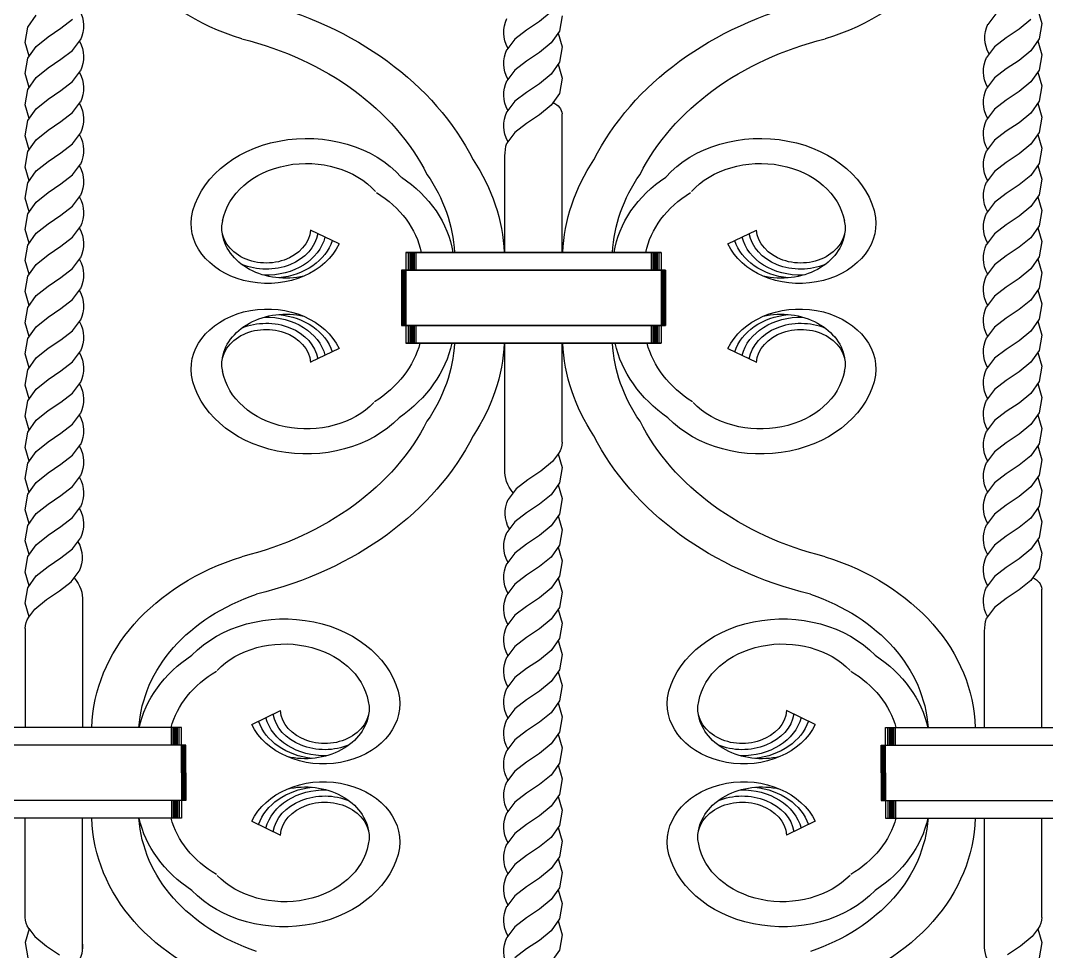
# Model space of a CAD drawing. Extents: x 12262 to 40734, y 30451 to 49613.
# Drawn here: x 29923 to 30308.4, y 44236.5 to 44586.1 of the extents above; entities that cross this region are included whole.
import ezdxf

# ---------------------------------------------------------------- set-up
doc = ezdxf.new("R2010")
doc.units = 0
doc.header["$LTSCALE"] = 0.85
doc.header["$MEASUREMENT"] = 0
doc.layers.get('0').update_dxf_attribs({"linetype": 'CONTINUOUS'})

# ---------------------------------------------------------------- blocks, each defined once
blk = doc.blocks.new('A$C2EF91AEA')
for p, q in [((985.09, 1272.76), (980.63, 1269.17)), ((1152.11, 1272.07), (1149.12, 1268.07)), ((1167.91, 1273.54), (1169.38, 1268.36)), ((788.45, 1267.05), (791.6, 1271.49)), ((800.92, 1266.62), (805.3, 1270)), ((980.63, 1269.17), (975.77, 1265.93)), ((989.19, 1271.29), (988.24, 1265.51)), ((1149.12, 1268.07), (1149.12, 1268.05)), ((1165.28, 1269.84), (1160.82, 1266.24)), ((1169.38, 1268.36), (1168.43, 1262.58)), ((787.5, 1261.27), (788.45, 1267.05)), ((796.06, 1263.39), (800.92, 1266.62)), ((975.77, 1265.93), (971.39, 1262.56)), ((988.24, 1265.51), (985.09, 1261.07)), ((987.72, 1264.76), (989.19, 1259.59)), ((1160.82, 1266.24), (1155.96, 1263)), ((788.97, 1256.09), (787.5, 1261.27)), ((791.6, 1259.79), (796.06, 1263.39)), ((805.3, 1258.3), (808.29, 1262.3)), ((808.29, 1262.3), (808.29, 1262.32)), ((971.39, 1262.56), (968.4, 1258.55)), ((985.09, 1261.07), (980.63, 1257.47)), ((1155.96, 1263), (1151.58, 1259.63)), ((1168.43, 1262.58), (1165.28, 1258.14)), ((1167.91, 1261.84), (1169.38, 1256.66)), ((788.45, 1255.35), (791.6, 1259.79)), ((800.92, 1254.93), (805.3, 1258.3)), ((968.4, 1258.55), (968.4, 1258.53)), ((980.63, 1257.47), (975.77, 1254.23)), ((989.19, 1259.59), (988.24, 1253.81)), ((1151.58, 1259.63), (1148.59, 1255.62)), ((1165.28, 1258.14), (1160.82, 1254.54)), ((1169.38, 1256.66), (1168.43, 1250.88)), ((787.5, 1249.57), (788.45, 1255.35)), ((796.06, 1251.69), (800.92, 1254.93)), ((975.77, 1254.23), (971.39, 1250.86)), ((988.24, 1253.81), (985.09, 1249.37)), ((987.72, 1253.06), (989.19, 1247.89)), ((1148.59, 1255.62), (1148.59, 1255.61)), ((1160.82, 1254.54), (1155.96, 1251.3)), ((788.97, 1244.39), (787.5, 1249.57)), ((791.6, 1248.09), (796.06, 1251.69)), ((805.3, 1246.6), (808.29, 1250.6)), ((808.29, 1250.6), (808.29, 1250.62)), ((971.39, 1250.86), (968.4, 1246.85)), ((985.09, 1249.37), (980.63, 1245.77)), ((1155.96, 1251.3), (1151.58, 1247.93)), ((1168.43, 1250.88), (1165.28, 1246.44)), ((1167.91, 1250.14), (1169.38, 1244.96)), ((788.45, 1243.65), (791.6, 1248.09)), ((800.92, 1243.23), (805.3, 1246.6)), ((968.4, 1246.85), (968.4, 1246.84)), ((980.63, 1245.77), (975.77, 1242.53)), ((989.19, 1247.89), (988.24, 1242.11)), ((1151.58, 1247.93), (1148.59, 1243.93)), ((1165.28, 1246.44), (1160.82, 1242.84)), ((1169.38, 1244.96), (1168.43, 1239.18)), ((787.5, 1237.87), (788.45, 1243.65)), ((796.06, 1239.99), (800.92, 1243.23)), ((975.77, 1242.53), (971.39, 1239.16)), ((988.24, 1242.11), (985.09, 1237.67)), ((1148.59, 1243.93), (1148.59, 1243.91)), ((1160.82, 1242.84), (1155.96, 1239.61)), ((788.97, 1232.69), (787.5, 1237.87)), ((791.6, 1236.39), (796.06, 1239.99)), ((805.3, 1234.9), (808.29, 1238.91)), ((808.29, 1238.91), (808.29, 1238.92)), ((971.39, 1239.16), (968.4, 1235.15)), ((985.09, 1237.67), (980.63, 1234.07)), ((1155.96, 1239.61), (1151.58, 1236.23)), ((1168.43, 1239.18), (1165.28, 1234.74)), ((1167.91, 1238.44), (1169.38, 1233.26)), ((788.45, 1231.95), (791.6, 1236.39)), ((800.92, 1231.53), (805.3, 1234.9)), ((968.4, 1235.15), (968.4, 1235.14)), ((980.63, 1234.07), (975.77, 1230.83)), ((989.18, 1182.36), (989.18, 1234.41)), ((1151.58, 1236.23), (1148.59, 1232.23)), ((1165.28, 1234.74), (1160.82, 1231.14)), ((787.5, 1226.17), (788.45, 1231.95)), ((796.06, 1228.29), (800.92, 1231.53)), ((975.77, 1230.83), (971.39, 1227.46)), ((1148.59, 1232.23), (1148.59, 1232.21)), ((1160.82, 1231.14), (1155.96, 1227.91)), ((1169.38, 1233.26), (1168.43, 1227.48)), ((788.97, 1220.99), (787.5, 1226.17)), ((791.6, 1224.69), (796.06, 1228.29)), ((805.3, 1223.2), (808.29, 1227.21)), ((808.29, 1227.21), (808.29, 1227.22)), ((971.39, 1227.46), (968.4, 1223.45)), ((1155.96, 1227.91), (1151.58, 1224.53)), ((1168.43, 1227.48), (1165.28, 1223.04)), ((1167.91, 1226.74), (1169.38, 1221.56)), ((788.45, 1220.25), (791.6, 1224.69)), ((800.92, 1219.83), (805.3, 1223.2)), ((968.4, 1223.45), (968.4, 1223.44)), ((1151.58, 1224.53), (1148.59, 1220.53)), ((1165.28, 1223.04), (1160.82, 1219.45)), ((787.5, 1214.47), (788.45, 1220.25)), ((796.06, 1216.59), (800.92, 1219.83)), ((967.7, 1182.36), (967.7, 1218.64)), ((1148.59, 1220.53), (1148.59, 1220.51)), ((1160.82, 1219.45), (1155.96, 1216.21)), ((1169.38, 1221.56), (1168.43, 1215.78)), ((788.97, 1209.3), (787.5, 1214.47)), ((791.6, 1212.99), (796.06, 1216.59)), ((805.3, 1211.5), (808.29, 1215.51)), ((808.29, 1215.51), (808.29, 1215.52)), ((1155.96, 1216.21), (1151.58, 1212.83)), ((1168.43, 1215.78), (1165.28, 1211.34)), ((1167.91, 1215.04), (1169.38, 1209.86)), ((788.45, 1208.55), (791.6, 1212.99)), ((800.92, 1208.13), (805.3, 1211.5)), ((1151.58, 1212.83), (1148.59, 1208.83)), ((1165.28, 1211.34), (1160.82, 1207.75)), ((787.5, 1202.77), (788.45, 1208.55)), ((796.06, 1204.89), (800.92, 1208.13)), ((1148.59, 1208.83), (1148.59, 1208.81)), ((1160.82, 1207.75), (1155.96, 1204.51)), ((1169.38, 1209.86), (1168.43, 1204.08)), ((788.97, 1197.6), (787.5, 1202.77)), ((791.6, 1201.29), (796.06, 1204.89)), ((805.3, 1199.8), (808.29, 1203.81)), ((808.29, 1203.81), (808.29, 1203.83)), ((1155.96, 1204.51), (1151.58, 1201.13)), ((1168.43, 1204.08), (1165.28, 1199.64)), ((1167.91, 1203.34), (1169.38, 1198.17)), ((788.45, 1196.85), (791.6, 1201.29)), ((800.92, 1196.43), (805.3, 1199.8)), ((1151.58, 1201.13), (1148.59, 1197.13)), ((1165.28, 1199.64), (1160.82, 1196.05)), ((787.5, 1191.07), (788.45, 1196.85)), ((796.06, 1193.19), (800.92, 1196.43)), ((1148.59, 1197.13), (1148.59, 1197.11)), ((1160.82, 1196.05), (1155.96, 1192.81)), ((1169.38, 1198.17), (1168.43, 1192.38)), ((788.97, 1185.9), (787.5, 1191.07)), ((791.6, 1189.6), (796.06, 1193.19)), ((805.3, 1188.11), (808.29, 1192.11)), ((808.29, 1192.11), (808.29, 1192.13)), ((1155.96, 1192.81), (1151.58, 1189.43)), ((1168.43, 1192.38), (1165.28, 1187.94)), ((1167.91, 1191.64), (1169.38, 1186.47)), ((788.45, 1185.15), (791.6, 1189.6)), ((800.92, 1184.73), (805.3, 1188.11)), ((905.4, 1185.59), (894.68, 1190.8)), ((1051.48, 1185.59), (1062.2, 1190.8)), ((1151.58, 1189.43), (1148.59, 1185.43)), ((1165.28, 1187.94), (1160.82, 1184.35)), ((787.5, 1179.37), (788.45, 1185.15)), ((796.06, 1181.49), (800.92, 1184.73)), ((1148.59, 1185.43), (1148.59, 1185.41)), ((1160.82, 1184.35), (1155.96, 1181.11)), ((1169.38, 1186.47), (1168.43, 1180.69)), ((788.97, 1174.2), (787.5, 1179.37)), ((791.6, 1177.9), (796.06, 1181.49)), ((805.3, 1176.41), (808.29, 1180.41)), ((808.29, 1180.41), (808.29, 1180.43)), ((930.5, 1182.36), (930.5, 1148.38)), ((930.5, 1182.36), (930.5, 1175.75)), ((930.5, 1182.36), (930.5, 1175.75)), ((930.5, 1182.36), (930.5, 1148.38)), ((930.5, 1182.36), (1026.38, 1182.36)), ((1026.38, 1182.36), (930.5, 1182.36)), ((931.33, 1182.36), (931.33, 1175.75)), ((931.33, 1182.36), (931.33, 1175.75)), ((932, 1182.36), (932, 1175.75)), ((932, 1182.36), (932, 1175.75)), ((932.5, 1182.36), (932.5, 1175.75)), ((932.5, 1182.36), (932.5, 1175.75)), ((932.92, 1182.36), (932.92, 1175.75)), ((932.92, 1182.36), (932.92, 1175.75)), ((933.26, 1182.36), (933.26, 1175.75)), ((933.26, 1182.36), (933.26, 1175.75)), ((933.51, 1182.36), (933.51, 1175.75)), ((933.51, 1182.36), (933.51, 1175.75)), ((933.67, 1182.36), (933.67, 1175.75)), ((933.67, 1182.36), (933.67, 1175.75)), ((934.24, 1182.36), (934.24, 1175.75)), ((934.24, 1182.36), (934.24, 1175.75)), ((1022.64, 1182.36), (1022.64, 1175.75)), ((1022.64, 1182.36), (1022.64, 1175.75)), ((1023.21, 1182.36), (1023.21, 1175.75)), ((1023.21, 1182.36), (1023.21, 1175.75)), ((1023.37, 1182.36), (1023.37, 1175.75)), ((1023.37, 1182.36), (1023.37, 1175.75)), ((1023.62, 1182.36), (1023.62, 1175.75)), ((1023.62, 1182.36), (1023.62, 1175.75)), ((1023.96, 1182.36), (1023.96, 1175.75)), ((1023.96, 1182.36), (1023.96, 1175.75)), ((1024.38, 1182.36), (1024.38, 1175.75)), ((1024.38, 1182.36), (1024.38, 1175.75)), ((1024.88, 1182.36), (1024.88, 1175.75)), ((1024.88, 1182.36), (1024.88, 1175.75)), ((1025.55, 1182.36), (1025.55, 1175.75)), ((1025.55, 1182.36), (1025.55, 1175.75)), ((1026.38, 1182.36), (1026.38, 1148.38)), ((1026.38, 1182.36), (1026.38, 1175.75)), ((1026.38, 1182.36), (1026.38, 1175.75)), ((1026.38, 1182.36), (1026.38, 1148.38)), ((1155.96, 1181.11), (1151.58, 1177.73)), ((1168.43, 1180.69), (1165.28, 1176.24)), ((1167.91, 1179.94), (1169.38, 1174.77)), ((788.45, 1173.45), (791.6, 1177.9)), ((800.92, 1173.03), (805.3, 1176.41)), ((928.82, 1175.75), (928.82, 1155)), ((928.82, 1175.75), (928.82, 1155)), ((928.82, 1175.75), (1028.06, 1175.75)), ((1028.06, 1175.75), (928.82, 1175.75)), ((929.33, 1175.75), (929.33, 1155)), ((929.33, 1175.75), (929.33, 1155)), ((929.74, 1175.75), (929.74, 1155)), ((929.74, 1175.75), (929.74, 1155)), ((930.08, 1175.75), (930.08, 1155)), ((930.08, 1175.75), (930.08, 1155)), ((930.25, 1175.75), (930.25, 1155)), ((930.25, 1175.75), (930.25, 1155)), ((1026.63, 1175.75), (1026.63, 1155)), ((1026.63, 1175.75), (1026.63, 1155)), ((1026.8, 1175.75), (1026.8, 1155)), ((1026.8, 1175.75), (1026.8, 1155)), ((1027.14, 1175.75), (1027.14, 1155)), ((1027.14, 1175.75), (1027.14, 1155)), ((1027.55, 1175.75), (1027.55, 1155)), ((1027.55, 1175.75), (1027.55, 1155)), ((1028.06, 1175.75), (1028.06, 1155)), ((1028.06, 1175.75), (1028.06, 1155)), ((1151.58, 1177.73), (1148.59, 1173.73)), ((1165.28, 1176.24), (1160.82, 1172.65)), ((787.5, 1167.67), (788.45, 1173.45)), ((796.06, 1169.79), (800.92, 1173.03)), ((1148.59, 1173.73), (1148.59, 1173.71)), ((1160.82, 1172.65), (1155.96, 1169.41)), ((1169.38, 1174.77), (1168.43, 1168.99)), ((791.6, 1166.2), (796.06, 1169.79)), ((805.3, 1164.71), (808.29, 1168.71)), ((808.29, 1168.71), (808.29, 1168.73)), ((1155.96, 1169.41), (1151.58, 1166.03)), ((1168.43, 1168.99), (1165.28, 1164.54)), ((1167.91, 1168.24), (1169.38, 1163.07)), ((788.97, 1162.5), (787.5, 1167.67)), ((788.45, 1161.76), (791.6, 1166.2)), ((800.92, 1161.33), (805.3, 1164.71)), ((1151.58, 1166.03), (1148.59, 1162.03)), ((1165.28, 1164.54), (1160.82, 1160.95)), ((787.5, 1155.97), (788.45, 1161.76)), ((796.06, 1158.09), (800.92, 1161.33)), ((1148.59, 1162.03), (1148.59, 1162.01)), ((1160.82, 1160.95), (1155.96, 1157.71)), ((1169.38, 1163.07), (1168.43, 1157.29)), ((791.6, 1154.5), (796.06, 1158.09)), ((805.3, 1153.01), (808.29, 1157.01)), ((808.29, 1157.01), (808.29, 1157.03)), ((1155.96, 1157.71), (1151.58, 1154.34)), ((1168.43, 1157.29), (1165.28, 1152.85)), ((1167.91, 1156.54), (1169.38, 1151.37)), ((788.97, 1150.8), (787.5, 1155.97)), ((788.45, 1150.06), (791.6, 1154.5)), ((800.92, 1149.63), (805.3, 1153.01)), ((928.82, 1155), (1028.06, 1155)), ((1028.06, 1155), (928.82, 1155)), ((930.5, 1155), (930.5, 1148.38)), ((930.5, 1155), (930.5, 1148.38)), ((931.33, 1155), (931.33, 1148.38)), ((931.33, 1155), (931.33, 1148.38)), ((932, 1155), (932, 1148.38)), ((932, 1155), (932, 1148.38)), ((932.5, 1155), (932.5, 1148.38)), ((932.5, 1155), (932.5, 1148.38)), ((932.92, 1155), (932.92, 1148.38)), ((932.92, 1155), (932.92, 1148.38)), ((933.26, 1155), (933.26, 1148.38)), ((933.26, 1155), (933.26, 1148.38)), ((933.51, 1155), (933.51, 1148.38)), ((933.51, 1155), (933.51, 1148.38)), ((933.67, 1155), (933.67, 1148.38)), ((933.67, 1155), (933.67, 1148.38)), ((934.24, 1155), (934.24, 1148.38)), ((934.24, 1155), (934.24, 1148.38)), ((1022.64, 1155), (1022.64, 1148.38)), ((1022.64, 1155), (1022.64, 1148.38)), ((1023.21, 1155), (1023.21, 1148.38)), ((1023.21, 1155), (1023.21, 1148.38)), ((1023.37, 1155), (1023.37, 1148.38)), ((1023.37, 1155), (1023.37, 1148.38)), ((1023.62, 1155), (1023.62, 1148.38)), ((1023.62, 1155), (1023.62, 1148.38)), ((1023.96, 1155), (1023.96, 1148.38)), ((1023.96, 1155), (1023.96, 1148.38)), ((1024.38, 1155), (1024.38, 1148.38)), ((1024.38, 1155), (1024.38, 1148.38)), ((1024.88, 1155), (1024.88, 1148.38)), ((1024.88, 1155), (1024.88, 1148.38)), ((1025.55, 1155), (1025.55, 1148.38)), ((1025.55, 1155), (1025.55, 1148.38)), ((1026.38, 1155), (1026.38, 1148.38)), ((1026.38, 1155), (1026.38, 1148.38)), ((1151.58, 1154.34), (1148.59, 1150.33)), ((1165.28, 1152.85), (1160.82, 1149.25)), ((787.5, 1144.28), (788.45, 1150.06)), ((796.06, 1146.39), (800.92, 1149.63)), ((1148.59, 1150.33), (1148.59, 1150.31)), ((1160.82, 1149.25), (1155.96, 1146.01)), ((1169.38, 1151.37), (1168.43, 1145.59)), ((791.6, 1142.8), (796.06, 1146.39)), ((805.3, 1141.31), (808.29, 1145.31)), ((808.29, 1145.31), (808.29, 1145.33)), ((905.4, 1146.34), (894.68, 1141.13)), ((930.5, 1148.38), (1026.38, 1148.38)), ((1026.38, 1148.38), (930.5, 1148.38)), ((967.7, 1099.27), (967.7, 1148.38)), ((989.18, 1111.1), (989.18, 1148.38)), ((1051.48, 1146.34), (1062.2, 1141.13)), ((1155.96, 1146.01), (1151.58, 1142.64)), ((1168.43, 1145.59), (1165.28, 1141.15)), ((1167.91, 1144.84), (1169.38, 1139.67)), ((788.97, 1139.1), (787.5, 1144.28)), ((788.45, 1138.36), (791.6, 1142.8)), ((800.92, 1137.93), (805.3, 1141.31)), ((1151.58, 1142.64), (1148.59, 1138.63)), ((1165.28, 1141.15), (1160.82, 1137.55)), ((787.5, 1132.58), (788.45, 1138.36)), ((796.06, 1134.69), (800.92, 1137.93)), ((1148.59, 1138.63), (1148.59, 1138.62)), ((1160.82, 1137.55), (1155.96, 1134.31)), ((1169.38, 1139.67), (1168.43, 1133.89)), ((791.6, 1131.1), (796.06, 1134.69)), ((805.3, 1129.61), (808.29, 1133.61)), ((808.29, 1133.61), (808.29, 1133.63)), ((1155.96, 1134.31), (1151.58, 1130.94)), ((1168.43, 1133.89), (1165.28, 1129.45)), ((1167.91, 1133.15), (1169.38, 1127.97)), ((788.97, 1127.4), (787.5, 1132.58)), ((788.45, 1126.66), (791.6, 1131.1)), ((800.92, 1126.23), (805.3, 1129.61)), ((1151.58, 1130.94), (1148.59, 1126.93)), ((1165.28, 1129.45), (1160.82, 1125.85)), ((787.5, 1120.88), (788.45, 1126.66)), ((796.06, 1123), (800.92, 1126.23)), ((1148.59, 1126.93), (1148.59, 1126.92)), ((1160.82, 1125.85), (1155.96, 1122.61)), ((1169.38, 1127.97), (1168.43, 1122.19)), ((791.6, 1119.4), (796.06, 1123)), ((805.3, 1117.91), (808.29, 1121.91)), ((808.29, 1121.91), (808.29, 1121.93)), ((1155.96, 1122.61), (1151.58, 1119.24)), ((1168.43, 1122.19), (1165.28, 1117.75)), ((788.97, 1115.7), (787.5, 1120.88)), ((788.45, 1114.96), (791.6, 1119.4)), ((800.92, 1114.53), (805.3, 1117.91)), ((1151.58, 1119.24), (1148.59, 1115.23)), ((1165.28, 1117.75), (1160.82, 1114.15)), ((1167.91, 1121.45), (1169.38, 1116.27)), ((787.5, 1109.18), (788.45, 1114.96)), ((796.06, 1111.3), (800.92, 1114.53)), ((1148.59, 1115.23), (1148.59, 1115.22)), ((1160.82, 1114.15), (1155.96, 1110.91)), ((1169.38, 1116.27), (1168.43, 1110.49)), ((791.6, 1107.7), (796.06, 1111.3)), ((805.3, 1106.21), (808.29, 1110.21)), ((808.29, 1110.21), (808.29, 1110.23)), ((1155.96, 1110.91), (1151.58, 1107.54)), ((1168.43, 1110.49), (1165.28, 1106.05)), ((788.97, 1104), (787.5, 1109.18)), ((788.45, 1103.26), (791.6, 1107.7)), ((800.92, 1102.84), (805.3, 1106.21)), ((987.8, 1106.94), (985.62, 1103.86)), ((987.72, 1106.82), (989.19, 1101.64)), ((1151.58, 1107.54), (1148.59, 1103.54)), ((1167.91, 1109.75), (1169.38, 1104.57)), ((787.5, 1097.48), (788.45, 1103.26)), ((796.06, 1099.6), (800.92, 1102.84)), ((985.62, 1103.86), (981.16, 1100.27)), ((1148.59, 1103.54), (1148.59, 1103.52)), ((1160.82, 1102.45), (1155.96, 1099.21)), ((1165.28, 1106.05), (1160.82, 1102.45)), ((1169.38, 1104.57), (1168.43, 1098.79)), ((791.6, 1096), (796.06, 1099.6)), ((805.3, 1094.51), (808.29, 1098.52)), ((808.29, 1098.52), (808.29, 1098.53)), ((981.16, 1100.27), (976.29, 1097.03)), ((989.19, 1101.64), (988.24, 1095.86)), ((1155.96, 1099.21), (1151.58, 1095.84)), ((1168.43, 1098.79), (1165.28, 1094.35)), ((788.97, 1092.3), (787.5, 1097.48)), ((788.45, 1091.56), (791.6, 1096)), ((976.29, 1097.03), (971.92, 1093.66)), ((988.24, 1095.86), (985.09, 1091.42)), ((987.72, 1095.12), (989.19, 1089.95)), ((1151.58, 1095.84), (1148.59, 1091.84)), ((1167.91, 1098.05), (1169.38, 1092.87)), ((787.5, 1085.78), (788.45, 1091.56)), ((796.06, 1087.9), (800.92, 1091.14)), ((800.92, 1091.14), (805.3, 1094.51)), ((971.92, 1093.66), (968.93, 1089.65)), ((985.09, 1091.42), (980.63, 1087.83)), ((1148.59, 1091.84), (1148.59, 1091.82)), ((1160.82, 1090.75), (1155.96, 1087.52)), ((1165.28, 1094.35), (1160.82, 1090.75)), ((1169.38, 1092.87), (1168.43, 1087.09)), ((791.6, 1084.3), (796.06, 1087.9)), ((968.93, 1089.65), (968.93, 1089.63)), ((980.63, 1087.83), (975.77, 1084.59)), ((989.19, 1089.95), (988.24, 1084.16)), ((1155.96, 1087.52), (1151.58, 1084.14)), ((1168.43, 1087.09), (1165.28, 1082.65)), ((788.97, 1080.6), (787.5, 1085.78)), ((788.45, 1079.86), (791.6, 1084.3)), ((805.3, 1082.81), (808.29, 1086.82)), ((808.29, 1086.82), (808.29, 1086.83)), ((975.77, 1084.59), (971.39, 1081.21)), ((988.24, 1084.16), (985.09, 1079.72)), ((987.72, 1083.42), (989.19, 1078.25)), ((1151.58, 1084.14), (1148.59, 1080.14)), ((1167.91, 1086.35), (1169.38, 1081.17)), ((787.5, 1074.08), (788.45, 1079.86)), ((796.06, 1076.2), (800.92, 1079.44)), ((800.92, 1079.44), (805.3, 1082.81)), ((971.39, 1081.21), (968.4, 1077.21)), ((985.09, 1079.72), (980.63, 1076.13)), ((1148.59, 1080.14), (1148.59, 1080.12)), ((1165.28, 1082.65), (1160.82, 1079.06)), ((1169.38, 1081.17), (1168.43, 1075.39)), ((791.6, 1072.6), (796.06, 1076.2)), ((968.4, 1077.21), (968.4, 1077.19)), ((980.63, 1076.13), (975.77, 1072.89)), ((989.19, 1078.25), (988.24, 1072.47)), ((1155.96, 1075.82), (1151.58, 1072.44)), ((1160.82, 1079.06), (1155.96, 1075.82)), ((1168.43, 1075.39), (1165.28, 1070.95)), ((788.97, 1068.9), (787.5, 1074.08)), ((788.45, 1068.16), (791.6, 1072.6)), ((805.3, 1071.11), (808.29, 1075.12)), ((808.29, 1075.12), (808.29, 1075.13)), ((975.77, 1072.89), (971.39, 1069.51)), ((988.24, 1072.47), (985.09, 1068.02)), ((987.72, 1071.72), (989.19, 1066.55)), ((1151.58, 1072.44), (1148.59, 1068.44)), ((1167.91, 1074.65), (1169.38, 1069.47)), ((787.5, 1062.38), (788.45, 1068.16)), ((796.06, 1064.5), (800.92, 1067.74)), ((800.92, 1067.74), (805.3, 1071.11)), ((971.39, 1069.51), (968.4, 1065.51)), ((985.09, 1068.02), (980.63, 1064.43)), ((1148.59, 1068.44), (1148.59, 1068.42)), ((1165.28, 1070.95), (1160.82, 1067.36)), ((1169.38, 1069.47), (1168.43, 1063.69)), ((791.6, 1060.9), (796.06, 1064.5)), ((968.4, 1065.51), (968.4, 1065.49)), ((980.63, 1064.43), (975.77, 1061.19)), ((989.19, 1066.55), (988.24, 1060.77)), ((1155.96, 1064.12), (1151.58, 1060.74)), ((1160.82, 1067.36), (1155.96, 1064.12)), ((788.97, 1057.21), (787.5, 1062.38)), ((788.45, 1056.46), (791.6, 1060.9)), ((804.77, 1058.67), (807.76, 1062.67)), ((807.76, 1062.67), (807.76, 1062.69)), ((975.77, 1061.19), (971.39, 1057.81)), ((988.24, 1060.77), (985.09, 1056.32)), ((987.72, 1060.02), (989.19, 1054.85)), ((1151.58, 1060.74), (1148.59, 1056.74)), ((1168.43, 1063.69), (1165.28, 1059.25)), ((787.5, 1050.68), (788.45, 1056.46)), ((800.4, 1055.3), (804.77, 1058.67)), ((971.39, 1057.81), (968.4, 1053.81)), ((985.09, 1056.32), (980.63, 1052.73)), ((1148.59, 1056.74), (1148.59, 1056.72)), ((1165.28, 1059.25), (1160.82, 1055.66)), ((795.53, 1052.06), (800.4, 1055.3)), ((808.99, 1053.06), (808.99, 1003.95)), ((968.4, 1053.81), (968.4, 1053.79)), ((980.63, 1052.73), (975.77, 1049.49)), ((989.19, 1054.85), (988.24, 1049.07)), ((1155.96, 1052.42), (1151.58, 1049.04)), ((1160.82, 1055.66), (1155.96, 1052.42)), ((1169.37, 1003.95), (1169.37, 1056)), ((788.97, 1045.51), (787.5, 1050.68)), ((788.89, 1045.38), (791.07, 1048.46)), ((791.07, 1048.46), (795.53, 1052.06)), ((975.77, 1049.49), (971.39, 1046.12)), ((988.24, 1049.07), (985.09, 1044.63)), ((987.72, 1048.32), (989.19, 1043.15)), ((1151.58, 1049.04), (1148.59, 1045.04)), ((971.39, 1046.12), (968.4, 1042.11)), ((985.09, 1044.63), (980.63, 1041.03)), ((1148.59, 1045.04), (1148.59, 1045.02)), ((787.51, 1041.23), (787.51, 1003.95)), ((968.4, 1042.11), (968.4, 1042.09)), ((980.63, 1041.03), (975.77, 1037.79)), ((989.19, 1043.15), (988.24, 1037.37)), ((975.77, 1037.79), (971.39, 1034.42)), ((988.24, 1037.37), (985.09, 1032.93)), ((1147.89, 1003.95), (1147.89, 1040.22)), ((971.39, 1034.42), (968.4, 1030.41)), ((985.09, 1032.93), (980.63, 1029.33)), ((987.72, 1036.62), (989.19, 1031.45)), ((968.4, 1030.41), (968.4, 1030.4)), ((980.63, 1029.33), (975.77, 1026.09)), ((989.19, 1031.45), (988.24, 1025.67)), ((975.77, 1026.09), (971.39, 1022.72)), ((988.24, 1025.67), (985.09, 1021.23)), ((971.39, 1022.72), (968.4, 1018.71)), ((987.72, 1024.93), (989.19, 1019.75)), ((968.4, 1018.71), (968.4, 1018.7)), ((980.63, 1017.63), (975.77, 1014.39)), ((985.09, 1021.23), (980.63, 1017.63)), ((989.19, 1019.75), (988.24, 1013.97)), ((975.77, 1014.39), (971.39, 1011.02)), ((988.24, 1013.97), (985.09, 1009.53)), ((872.65, 1005.13), (883.37, 1010.34)), ((971.39, 1011.02), (968.4, 1007.01)), ((987.72, 1013.23), (989.19, 1008.05)), ((1084.23, 1005.13), (1073.51, 1010.34)), ((968.4, 1007.01), (968.4, 1007)), ((980.63, 1005.93), (975.77, 1002.69)), ((985.09, 1009.53), (980.63, 1005.93)), ((989.19, 1008.05), (988.24, 1002.27)), ((846.19, 1003.95), (750.31, 1003.95)), ((842.45, 997.33), (842.45, 1003.95)), ((843.02, 997.33), (843.02, 1003.95)), ((843.18, 997.33), (843.18, 1003.95)), ((843.43, 997.33), (843.43, 1003.95)), ((843.77, 997.33), (843.77, 1003.95)), ((844.19, 997.33), (844.19, 1003.95)), ((844.69, 997.33), (844.69, 1003.95)), ((845.36, 997.33), (845.36, 1003.95)), ((846.19, 997.33), (846.19, 1003.95)), ((846.19, 986.96), (846.19, 1003.95)), ((975.77, 1002.69), (971.39, 999.32)), ((988.24, 1002.27), (985.09, 997.83)), ((1110.69, 1003.95), (1206.57, 1003.95)), ((1110.69, 986.96), (1110.69, 1003.95)), ((1110.69, 997.33), (1110.69, 1003.95)), ((1111.52, 997.33), (1111.52, 1003.95)), ((1112.19, 997.33), (1112.19, 1003.95)), ((1112.69, 997.33), (1112.69, 1003.95)), ((1113.11, 997.33), (1113.11, 1003.95)), ((1113.45, 997.33), (1113.45, 1003.95)), ((1113.7, 997.33), (1113.7, 1003.95)), ((1113.86, 997.33), (1113.86, 1003.95)), ((1114.43, 997.33), (1114.43, 1003.95)), ((971.39, 999.32), (968.4, 995.32)), ((987.72, 1001.53), (989.19, 996.35)), ((847.87, 997.33), (748.63, 997.33)), ((846.44, 986.96), (846.44, 997.33)), ((846.61, 986.96), (846.61, 997.33)), ((846.95, 986.96), (846.95, 997.33)), ((847.36, 986.96), (847.36, 997.33)), ((847.87, 986.96), (847.87, 997.33)), ((968.4, 995.32), (968.4, 995.3)), ((985.09, 997.83), (980.63, 994.23)), ((989.19, 996.35), (988.24, 990.57)), ((1109.01, 997.33), (1208.25, 997.33)), ((1109.01, 986.96), (1109.01, 997.33)), ((1109.52, 986.96), (1109.52, 997.33)), ((1109.93, 986.96), (1109.93, 997.33)), ((1110.27, 986.96), (1110.27, 997.33)), ((1110.44, 986.96), (1110.44, 997.33)), ((975.77, 990.99), (971.39, 987.62)), ((980.63, 994.23), (975.77, 990.99)), ((988.24, 990.57), (985.68, 986.96)), ((846.19, 986.96), (846.19, 969.96)), ((846.44, 986.96), (846.44, 976.58)), ((846.61, 986.96), (846.61, 976.58)), ((846.95, 986.96), (846.95, 976.58)), ((847.36, 986.96), (847.36, 976.58)), ((847.87, 986.96), (847.87, 976.58)), ((970.89, 986.96), (968.4, 983.62)), ((971.39, 987.62), (970.89, 986.96)), ((985.68, 986.96), (985.09, 986.13)), ((987.72, 989.83), (988.53, 986.96)), ((988.53, 986.96), (989.19, 984.65)), ((1109.01, 986.96), (1109.01, 976.58)), ((1109.52, 986.96), (1109.52, 976.58)), ((1109.93, 986.96), (1109.93, 976.58)), ((1110.27, 986.96), (1110.27, 976.58)), ((1110.44, 986.96), (1110.44, 976.58)), ((1110.69, 986.96), (1110.69, 969.96)), ((968.4, 983.62), (968.4, 983.6)), ((985.09, 986.13), (980.63, 982.53)), ((989.19, 984.65), (988.24, 978.87)), ((975.77, 979.3), (971.39, 975.92)), ((980.63, 982.53), (975.77, 979.3)), ((847.87, 976.58), (748.63, 976.58)), ((842.45, 976.58), (842.45, 969.96)), ((843.02, 976.58), (843.02, 969.96)), ((843.18, 976.58), (843.18, 969.96)), ((843.43, 976.58), (843.43, 969.96)), ((843.77, 976.58), (843.77, 969.96)), ((844.19, 976.58), (844.19, 969.96)), ((844.69, 976.58), (844.69, 969.96)), ((845.36, 976.58), (845.36, 969.96)), ((846.19, 976.58), (846.19, 969.96)), ((971.39, 975.92), (968.4, 971.92)), ((988.24, 978.87), (985.09, 974.43)), ((987.72, 978.13), (989.19, 972.95)), ((1109.01, 976.58), (1208.25, 976.58)), ((1110.69, 976.58), (1110.69, 969.96)), ((1111.52, 976.58), (1111.52, 969.96)), ((1112.19, 976.58), (1112.19, 969.96)), ((1112.69, 976.58), (1112.69, 969.96)), ((1113.11, 976.58), (1113.11, 969.96)), ((1113.45, 976.58), (1113.45, 969.96)), ((1113.7, 976.58), (1113.7, 969.96)), ((1113.86, 976.58), (1113.86, 969.96)), ((1114.43, 976.58), (1114.43, 969.96)), ((968.4, 971.92), (968.4, 971.9)), ((985.09, 974.43), (980.63, 970.84)), ((989.19, 972.95), (988.24, 967.17)), ((846.19, 969.96), (750.31, 969.96)), ((787.51, 932.69), (787.51, 969.96)), ((808.99, 920.85), (808.99, 969.96)), ((872.65, 968.78), (883.37, 963.58)), ((975.77, 967.6), (971.39, 964.22)), ((980.63, 970.84), (975.77, 967.6)), ((1084.23, 968.78), (1073.51, 963.58)), ((1110.69, 969.96), (1206.57, 969.96)), ((1147.89, 920.85), (1147.89, 969.96)), ((1169.37, 932.69), (1169.37, 969.96)), ((971.39, 964.22), (968.4, 960.22)), ((988.24, 967.17), (985.09, 962.73)), ((987.72, 966.43), (989.19, 961.25)), ((968.4, 960.22), (968.4, 960.2)), ((985.09, 962.73), (980.63, 959.14)), ((989.19, 961.25), (988.24, 955.47)), ((975.77, 955.9), (971.39, 952.52)), ((980.63, 959.14), (975.77, 955.9)), ((971.39, 952.52), (968.4, 948.52)), ((988.24, 955.47), (985.09, 951.03)), ((987.72, 954.73), (989.19, 949.56)), ((968.4, 948.52), (968.4, 948.5)), ((985.09, 951.03), (980.63, 947.44)), ((989.19, 949.56), (988.24, 943.77)), ((980.63, 947.44), (975.77, 944.2)), ((971.39, 940.82), (968.4, 936.82)), ((975.77, 944.2), (971.39, 940.82)), ((988.24, 943.77), (985.09, 939.33)), ((987.72, 943.03), (989.19, 937.86)), ((968.4, 936.82), (968.4, 936.8)), ((985.09, 939.33), (980.63, 935.74)), ((989.19, 937.86), (988.24, 932.08)), ((980.63, 935.74), (975.77, 932.5)), ((971.39, 929.12), (968.4, 925.12)), ((975.77, 932.5), (971.39, 929.12)), ((988.24, 932.08), (985.09, 927.63)), ((987.72, 931.33), (989.19, 926.16)), ((788.97, 928.4), (787.5, 923.23)), ((788.89, 928.53), (791.07, 925.45)), ((791.07, 925.45), (795.53, 921.85)), ((968.4, 925.12), (968.4, 925.1)), ((985.09, 927.63), (980.63, 924.04)), ((989.19, 926.16), (988.24, 920.38)), ((1165.81, 925.45), (1161.35, 921.85)), ((1167.99, 928.53), (1165.81, 925.45)), ((1167.91, 928.4), (1169.38, 923.23)), ((787.5, 923.23), (788.45, 917.45)), ((795.53, 921.85), (800.4, 918.62)), ((980.63, 924.04), (975.77, 920.8)), ((1161.35, 921.85), (1156.48, 918.62)), ((1169.38, 923.23), (1168.43, 917.45)), ((975.77, 920.8), (971.39, 917.42)), ((988.24, 920.38), (985.09, 915.93))]:
    blk.add_line(p, q)
at = {"extrusion": (0, 0, -1)}
for centre, major_axis, start_param, end_param in [((901.59, 1328.17), (89.08, 0), 1.946654, 3.122047), ((1055.29, 1328.17), (-89.08, 0), 3.161138, 4.336531), ((836.1, 1179.35), (128.86, 0), -1.268707, -0.380418), ((1120.78, 1179.35), (-128.86, 0), 0.380418, 1.268707), ((790.84, 1267.41), (-18.6, 0), 2.723114, 3.497742), ((985.85, 1265.14), (18.6, 0), 2.723114, 3.497742), ((1166.57, 1262.96), (-18.6, 0), -0.418478, 0.356149), ((790.84, 1255.71), (-18.6, 0), 2.723114, 3.497742), ((836.1, 1179.35), (-110.2, 0), 1.872886, 2.761174), ((1120.78, 1179.35), (110.2, 0), 3.522011, 4.4103), ((985.85, 1253.44), (18.6, 0), 2.723114, 3.497742), ((1166.04, 1250.51), (-18.6, 0), -0.418478, 0.356149), ((790.84, 1244.02), (-18.6, 0), 2.723114, 3.497742), ((985.85, 1241.74), (18.6, 0), 2.723114, 3.497742), ((1166.04, 1238.82), (-18.6, 0), -0.418478, 0.356149), ((790.84, 1232.32), (-18.6, 0), 2.723114, 3.497742), ((982.53, 1234.07), (6.67, 0), -1.056819, -0.064307), ((985.85, 1230.04), (18.6, 0), 2.723114, 3.497742), ((1166.04, 1227.12), (-18.6, 0), -0.418478, 0.356149), ((790.84, 1220.62), (-18.6, 0), 2.723114, 3.497742), ((893.18, 1190.63), (43.72, 0), 3.284716, 5.66399), ((1063.7, 1190.63), (43.72, 0), 3.760788, 6.140062), ((992.71, 1218.8), (25.01, 0), 3.133545, 3.378221), ((1166.04, 1215.42), (-18.6, 0), -0.418478, 0.356149), ((790.84, 1208.92), (-18.6, 0), 2.723114, 3.497742), ((893.18, 1190.63), (31.84, 0), 3.284716, 5.66399), ((864.59, 1179.38), (102.94, 0), -0.482989, -0.036611), ((1092.29, 1179.38), (102.94, 0), 3.178204, 3.624581), ((1063.7, 1190.63), (31.84, 0), 3.760788, 6.140062), ((892.27, 1176.75), (56.35, 0), -0.865728, -0.126108), ((864.11, 1179.48), (84.76, 0), -0.501645, -0.043017), ((1092.77, 1179.48), (-84.76, 0), 0.043017, 0.501645), ((1064.61, 1176.75), (-56.35, 0), 0.126108, 0.865728), ((1166.04, 1203.72), (-18.6, 0), -0.418478, 0.356149), ((790.84, 1197.22), (-18.6, 0), 2.723114, 3.497742), ((892.09, 1176.94), (-44.67, 0), 2.231024, 2.98765), ((1064.79, 1176.94), (-44.67, 0), 0.153942, 0.910569), ((878.48, 1193.46), (28.69, 0), 0.353764, 3.23469), ((1078.4, 1193.46), (28.69, 0), -0.093098, 2.787829), ((1166.04, 1192.02), (18.6, 0), 2.723114, 3.497742), ((790.84, 1185.52), (-18.6, 0), 2.723114, 3.497742), ((878.03, 1191.62), (-16.68, 0), 3.20358, 6.482313), ((1078.85, 1191.62), (16.68, 0), -0.199128, 3.079605), ((885.33, 1191.68), (-23.96, 0), 4.422247, 6.202245), ((878.03, 1191.62), (19.59, 0), 0.139349, 2.059224), ((878.03, 1191.62), (22.5, 0), 0.195046, 1.604564), ((1078.85, 1191.62), (-22.5, 0), 4.678621, 6.08814), ((1078.85, 1191.62), (-19.59, 0), 4.223961, 6.143837), ((1071.55, 1191.68), (23.96, 0), 0.08094, 1.860939), ((879.62, 1191.69), (-24.04, 0), 3.400397, 4.58213), ((1077.26, 1191.69), (24.04, 0), 1.701055, 2.882789), ((1166.04, 1180.32), (-18.6, 0), -0.418478, 0.356149), ((790.84, 1173.82), (18.6, 0), -0.418478, 0.356149), ((1166.04, 1168.62), (-18.6, 0), -0.418478, 0.356149), ((790.84, 1162.12), (-18.6, 0), 2.723114, 3.497742), ((878.48, 1138.47), (28.69, 0), 3.048495, 5.929422), ((1078.4, 1138.47), (28.69, 0), 3.495356, 6.376283), ((1166.04, 1156.92), (-18.6, 0), -0.418478, 0.356149), ((790.84, 1150.42), (-18.6, 0), 2.723114, 3.497742), ((885.33, 1140.25), (-23.96, 0), 0.08094, 1.860939), ((878.03, 1140.31), (19.59, 0), 4.223961, 6.143837), ((878.03, 1140.31), (22.5, 0), 4.678621, 6.08814), ((879.62, 1140.24), (24.04, 0), -1.440537, -0.258804), ((1077.26, 1140.24), (-24.04, 0), 0.258804, 1.440537), ((1078.85, 1140.31), (-22.5, 0), 0.195046, 1.604564), ((1078.85, 1140.31), (-19.59, 0), 0.139349, 2.059224), ((1071.55, 1140.25), (-23.96, 0), 1.280654, 3.060652), ((878.03, 1140.31), (-16.68, 0), -0.199128, 3.079605), ((1078.85, 1140.31), (16.68, 0), 3.20358, 6.482313), ((1166.04, 1145.22), (-18.6, 0), -0.418478, 0.356149), ((790.84, 1138.72), (-18.6, 0), 2.723114, 3.497742), ((888.05, 1156.23), (-48.75, 0), 3.346569, 4.030972), ((887.8, 1156.49), (-60.84, 0), 3.31084, 3.991884), ((864.11, 1151.26), (-84.76, 0), 3.184609, 3.643237), ((864.59, 1151.36), (-102.94, 0), 3.178204, 3.624581), ((1092.29, 1151.36), (102.94, 0), 2.658604, 3.104981), ((1092.77, 1151.26), (84.76, 0), 2.639948, 3.098576), ((1069.08, 1156.49), (-60.84, 0), -0.850292, -0.169247), ((1068.83, 1156.23), (-48.75, 0), -0.889379, -0.204977), ((893.18, 1141.29), (31.84, 0), 0.651749, 2.998469), ((1063.7, 1141.29), (-31.84, 0), 3.284716, 5.631437), ((1166.04, 1133.52), (-18.6, 0), -0.418478, 0.356149), ((893.18, 1141.29), (43.72, 0), 0.651749, 2.998469), ((1063.7, 1141.29), (43.72, 0), 0.143123, 2.489844), ((790.84, 1127.02), (-18.6, 0), 2.723114, 3.497742), ((1166.04, 1121.82), (-18.6, 0), -0.418478, 0.356149), ((790.84, 1115.32), (-18.6, 0), 2.723114, 3.497742), ((836.1, 1151.39), (110.2, 0), 0.380418, 1.268707), ((1120.78, 1151.39), (-110.2, 0), -1.268707, -0.380418), ((1166.04, 1110.12), (-18.6, 0), -0.418478, 0.356149), ((836.1, 1151.39), (128.86, 0), 0.380418, 1.268707), ((978.44, 1111.1), (10.74, 0), 0, 0.51147), ((1120.78, 1151.39), (-128.86, 0), -1.268707, -0.380418), ((790.84, 1103.63), (-18.6, 0), 2.723114, 3.497742), ((1166.04, 1098.43), (-18.6, 0), -0.418478, 0.356149), ((985.34, 1100.14), (17.67, 0), 2.535729, 3.203825), ((790.84, 1091.93), (-18.6, 0), 2.723114, 3.497742), ((1166.04, 1086.73), (-18.6, 0), -0.418478, 0.356149), ((986.38, 1084.54), (-18.6, 0), -0.418478, 0.356149), ((790.84, 1080.23), (-18.6, 0), 2.723114, 3.497742), ((1166.04, 1075.03), (-18.6, 0), -0.418478, 0.356149), ((985.85, 1072.1), (-18.6, 0), -0.418478, 0.356149), ((790.31, 1067.78), (-18.6, 0), 2.723114, 3.497742), ((901.59, 1002.57), (-89.08, 0), 0.019545, 1.194939), ((1055.29, 1002.57), (89.08, 0), -1.194939, -0.019545), ((1166.04, 1063.33), (-18.6, 0), -0.418478, 0.356149), ((985.85, 1060.4), (-18.6, 0), -0.418478, 0.356149), ((791.35, 1052.19), (-17.67, 0), 2.535729, 3.203825), ((1162.72, 1055.66), (6.67, 0), -1.056819, -0.064307), ((1166.04, 1051.63), (-18.6, 0), -0.418478, 0.356149), ((902.87, 1001.07), (-72.73, 0), 0.050042, 1.169155), ((985.85, 1048.7), (-18.6, 0), -0.418478, 0.356149), ((1054.01, 1001.07), (72.73, 0), -1.169155, -0.050042), ((798.25, 1041.23), (10.74, 0), 3.141593, 3.653063), ((884.86, 1010.17), (-43.72, 0), 0.651749, 2.998469), ((1072.02, 1010.17), (-43.72, 0), 0.143123, 2.489844), ((1172.9, 1040.38), (25.01, 0), 3.133545, 3.378221), ((985.85, 1037), (-18.6, 0), -0.418478, 0.356149), ((884.86, 1010.17), (-31.84, 0), 0.651749, 2.998469), ((1072.02, 1010.17), (-31.84, 0), 0.143123, 2.489844), ((887.51, 995.95), (58.12, 0), 3.316258, 4.013205), ((985.85, 1025.3), (-18.6, 0), -0.418478, 0.356149), ((1069.37, 995.95), (58.12, 0), -0.871612, -0.174665), ((887.34, 996.23), (46.11, 0), 3.354626, 4.058509), ((1069.54, 996.23), (46.11, 0), -0.916917, -0.213033), ((985.85, 1013.6), (-18.6, 0), -0.418478, 0.356149), ((899.56, 1013), (28.69, 0), -0.093098, 2.787829), ((900.02, 1011.15), (16.68, 0), -0.199128, 3.079605), ((1057.32, 1013), (-28.69, 0), 3.495356, 6.376283), ((1056.86, 1011.15), (-16.68, 0), 3.20358, 6.482313), ((898.43, 1011.23), (24.04, 0), 1.701055, 2.882789), ((900.02, 1011.15), (-22.5, 0), 4.678621, 6.08814), ((900.02, 1011.15), (19.59, 0), 1.082368, 3.002244), ((892.71, 1011.22), (-23.96, 0), 3.222533, 5.002531), ((985.85, 1001.9), (-18.6, 0), -0.418478, 0.356149), ((1064.17, 1011.22), (23.96, 0), 1.280654, 3.060652), ((1056.86, 1011.15), (19.59, 0), 0.139349, 2.059224), ((1056.86, 1011.15), (22.5, 0), 0.195046, 1.604564), ((1058.45, 1011.23), (-24.04, 0), 3.400397, 4.58213), ((985.85, 990.21), (-18.6, 0), -0.222617, 0.356149), ((985.85, 990.21), (18.6, 0), 2.723114, 2.918976), ((899.56, 960.92), (-28.69, 0), 0.353764, 3.23469), ((985.85, 978.51), (-18.6, 0), -0.418478, 0.356149), ((1057.32, 960.92), (28.69, 0), 3.048495, 5.929422), ((898.43, 962.68), (-24.04, 0), 0.258804, 1.440537), ((900.02, 962.76), (-22.5, 0), 0.195046, 1.604564), ((892.71, 962.7), (23.96, 0), 4.422247, 6.202245), ((1064.17, 962.7), (23.96, 0), 3.222533, 5.002531), ((1056.86, 962.76), (-22.5, 0), 1.537028, 2.946547), ((1058.45, 962.68), (24.04, 0), -1.440537, -0.258804), ((900.02, 962.76), (-19.59, 0), 0.139349, 2.059224), ((900.02, 962.76), (16.68, 0), 3.20358, 6.482313), ((1056.86, 962.76), (16.68, 0), 2.942465, 6.221198), ((1056.86, 962.76), (19.59, 0), 4.223961, 6.143837), ((985.85, 966.81), (-18.6, 0), -0.418478, 0.356149), ((901.59, 971.34), (89.08, 0), 1.946654, 3.122047), ((902.87, 972.84), (-72.73, 0), -1.169155, -0.050042), ((887.51, 977.96), (-58.12, 0), -0.871612, -0.174665), ((887.34, 977.68), (-46.11, 0), -0.916917, -0.213033), ((1054.01, 972.84), (72.73, 0), 0.050042, 1.169155), ((1055.29, 971.34), (-89.08, 0), 3.161138, 4.336531), ((1069.54, 977.68), (46.11, 0), 0.213033, 0.916917), ((1069.37, 977.96), (-58.12, 0), 3.316258, 4.013205), ((884.86, 963.74), (31.84, 0), 0.143123, 2.489844), ((985.85, 955.11), (18.6, 0), 2.723114, 3.497742), ((1072.02, 963.74), (31.84, 0), 0.651749, 2.998469), ((884.86, 963.74), (43.72, 0), 0.143123, 2.489844), ((1072.02, 963.74), (43.72, 0), 0.651749, 2.998469), ((985.85, 943.41), (-18.6, 0), -0.418478, 0.356149), ((985.85, 931.71), (-18.6, 0), -0.418478, 0.356149), ((798.25, 932.69), (-10.74, 0), -0.51147, 0), ((1158.63, 932.69), (10.74, 0), 0, 0.51147), ((985.85, 920.01), (-18.6, 0), -0.418478, 0.356149), ((791.35, 921.72), (-17.67, 0), 3.079361, 3.747456), ((1165.53, 921.72), (17.67, 0), 2.535729, 3.203825)]:
    blk.add_ellipse(centre, major_axis=major_axis, ratio=0.79131, start_param=start_param, end_param=end_param, dxfattribs=at)

msp = doc.modelspace()

# ---------------------------------------------------------------- block references
msp.add_blockref('A$C2EF91AEA', (29137.29, 43316.64))

doc.saveas('drawing.dxf')
